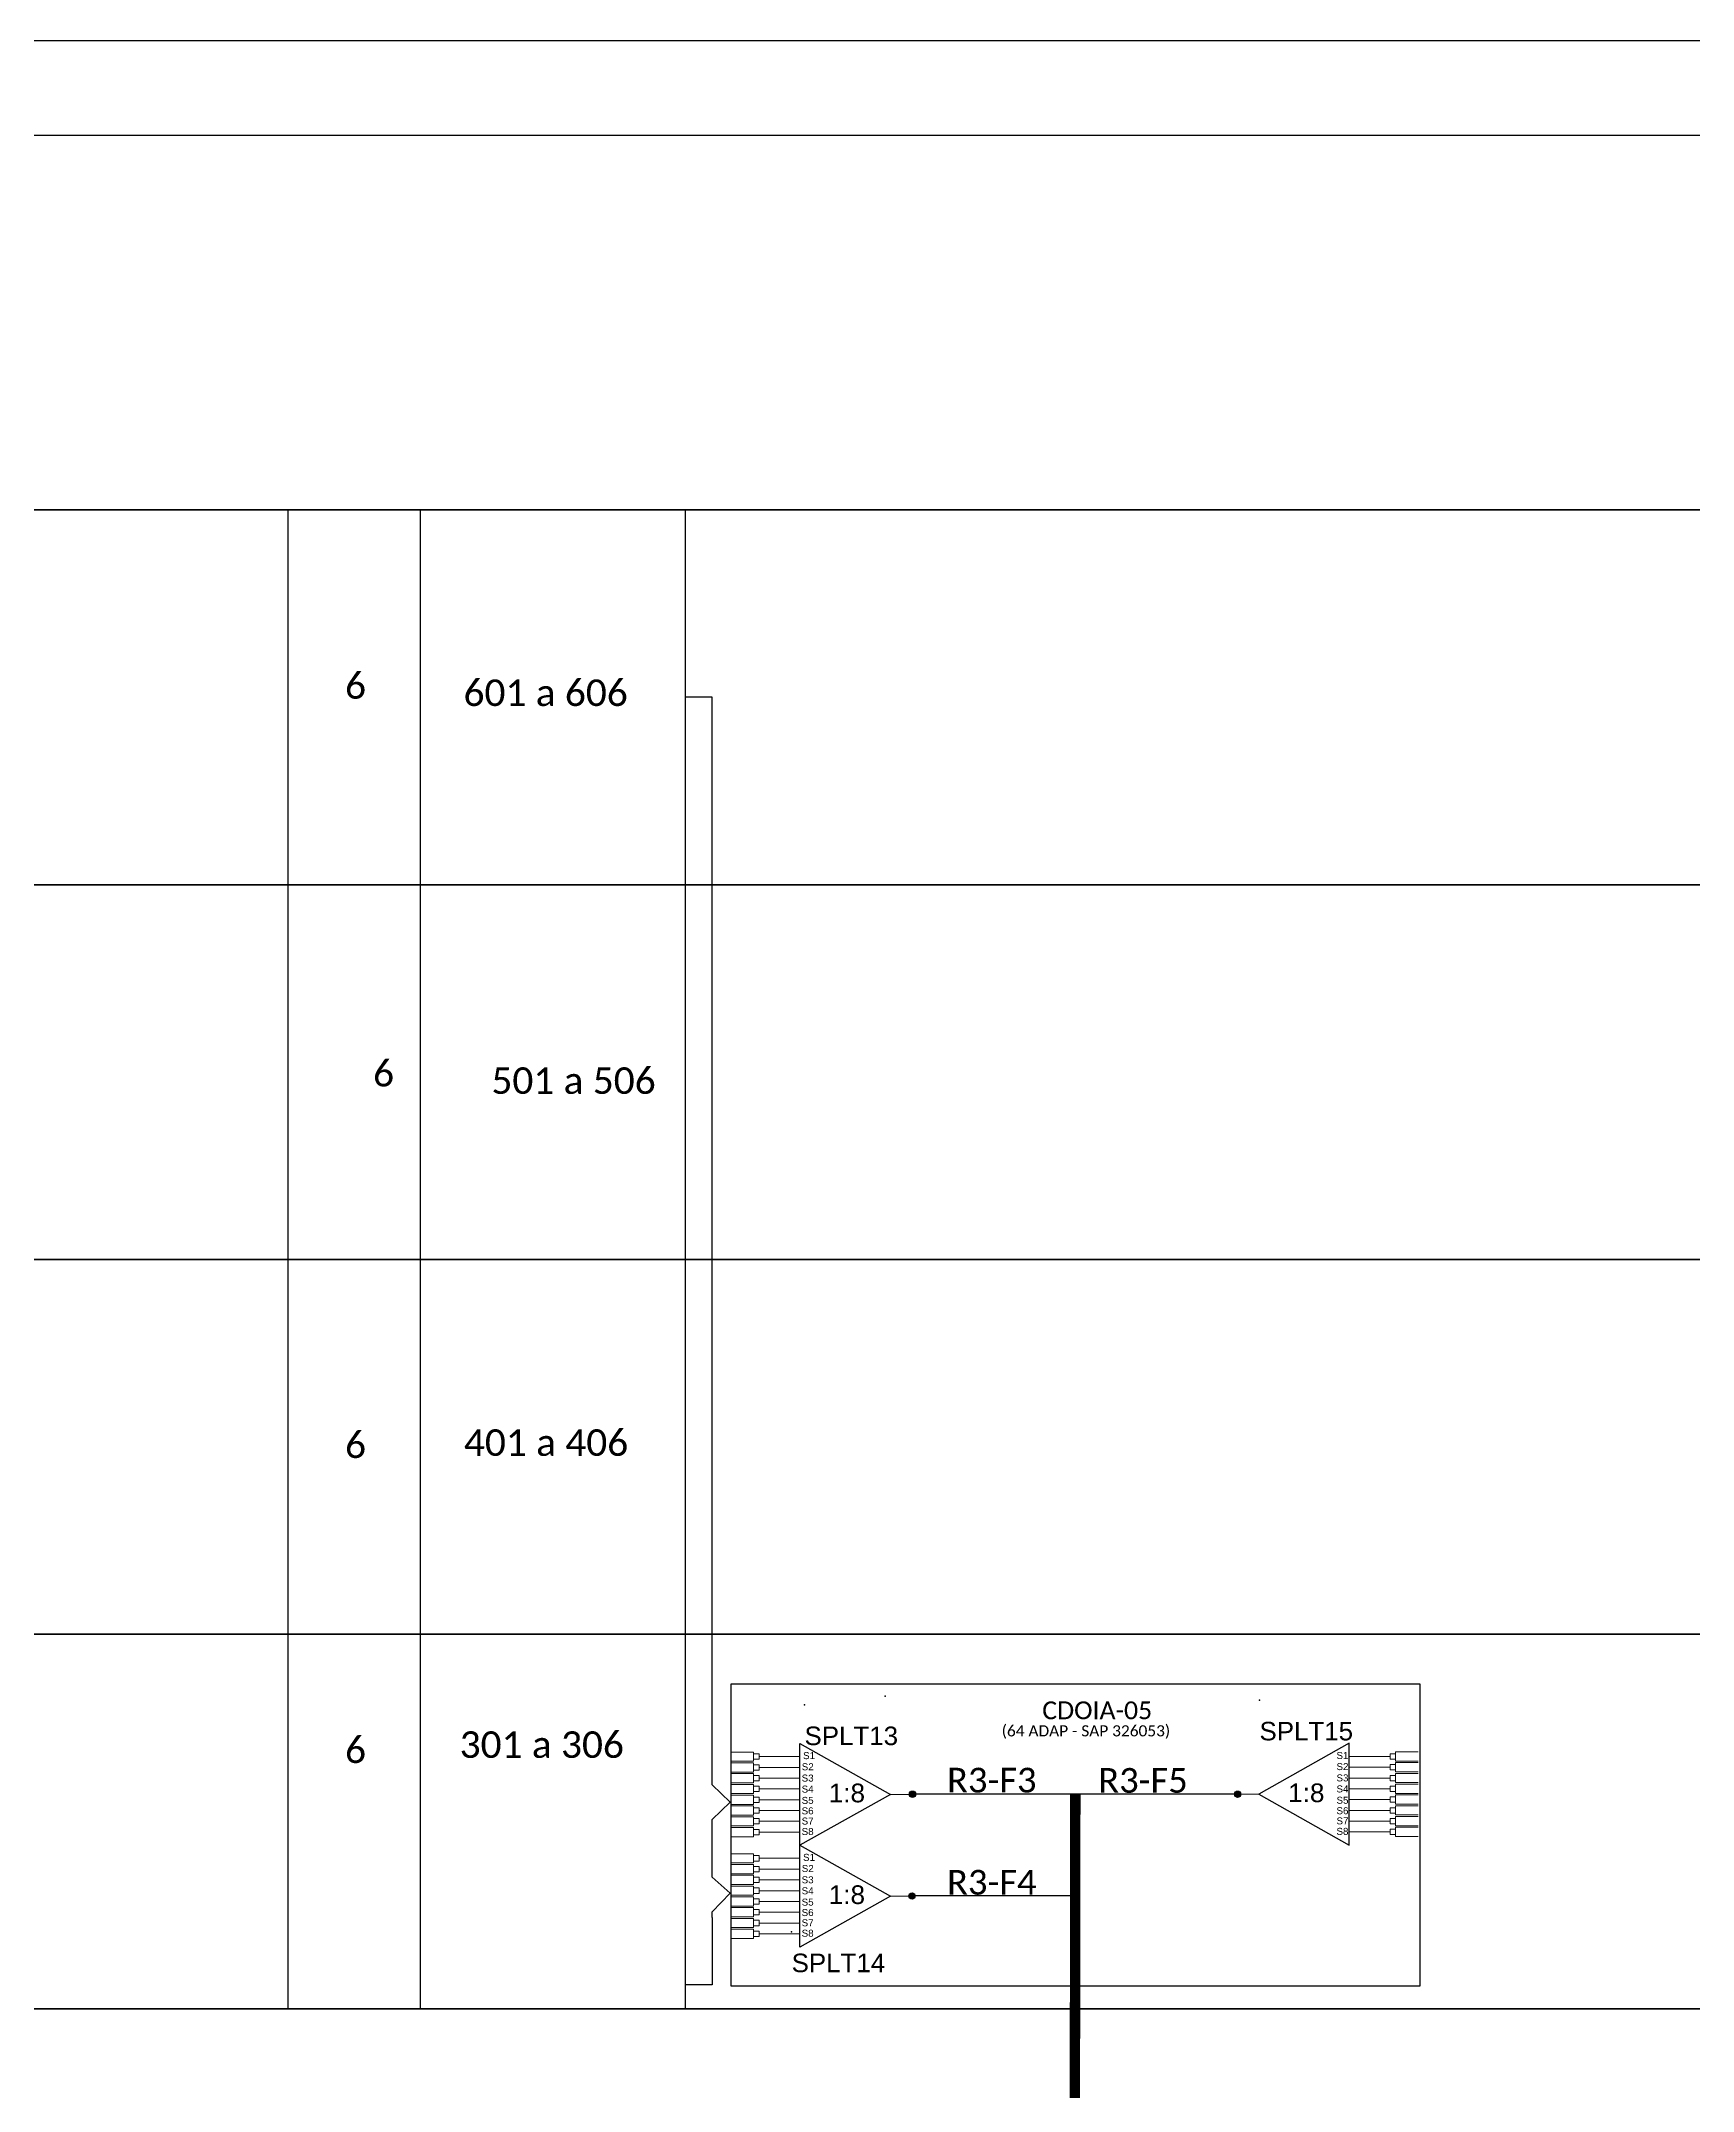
# Model space of a CAD drawing. Header units: metres. Extents: x -357 to 1409, y -312 to 282.
# Drawn here: x 253.1 to 368.5, y -157.8 to -14.5 of the extents above; entities that cross this region are included whole.
import ezdxf
from ezdxf.enums import TextEntityAlignment as Align

# ---------------------------------------------------------------- set-up
doc = ezdxf.new("R2010")
doc.units = ezdxf.units.M
doc.styles.add('ARIAL', font='arial.ttf')
doc.styles.add('WMF-Calibri0', font='calibri.ttf')

# ---------------------------------------------------------------- blocks, each defined once
blk = doc.blocks.new('A$C415C251F')
at = {"color": 3}
blk.add_point((0, 0), dxfattribs=at)
blk = doc.blocks.new('LEG_CDOIA8_C-SPLT_ESQ')
at = {"color": 3, "extrusion": (0, 0, -1), "xscale": -1, "zscale": -1}
blk.add_blockref('A$C415C251F', (0, 0), dxfattribs=at)
at = {"color": 1, "style": 'WMF-Calibri0', "flags": 4}
blk.add_attdef('CDO', (21.44, -2.61), '', height=2, dxfattribs=at)
blk.add_attdef('MODELO', text='', height=1.5, dxfattribs=at).set_placement((22.54, -4.54), align=Align.CENTER)
at = {"style": 'ARIAL', "flags": 4}
blk.add_attdef('SPLITAGEM', text='', height=1.5, dxfattribs=at).set_placement((18.61, -12.59), align=Align.CENTER)
blk = doc.blocks.new('SPLITTER_')
blk.add_point((0, 0))
at = {"style": 'ARIAL', "flags": 4}
blk.add_attdef('SPLT', (0, -3.26), '', height=1.5, dxfattribs=at)
blk = doc.blocks.new('SPLT_1-8_SC-APC_ESQ')
at = {"color": 1}
blk.add_lwpolyline([(7.37, -2.1), (17.04, -7.55), (7.37, -13), (7.37, -2.1)], dxfattribs=at)
at = {"color": 3, "lineweight": 0}
for points in [[(2.41, -3.02), (0, -3.02)], [(2.41, -4), (0, -4)], [(2.41, -4.17), (0, -4.17)], [(2.41, -3.02), (2.41, -4)], [(2.41, -4.17), (2.41, -5.16)], [(2.99, -3.51), (7.37, -3.51)], [(2.41, -5.16), (0, -5.16)], [(2.41, -5.32), (0, -5.32)], [(2.41, -6.31), (0, -6.31)], [(2.41, -6.48), (0, -6.48)], [(2.41, -5.32), (2.41, -6.31)], [(2.41, -6.48), (2.41, -7.46)], [(7.37, -4.66), (2.99, -4.66)], [(7.37, -5.82), (2.99, -5.82)], [(2.41, -7.46), (0, -7.46)], [(2.41, -7.63), (0, -7.63)], [(2.41, -8.62), (0, -8.62)], [(2.41, -7.63), (2.41, -8.62)], [(7.37, -6.97), (2.99, -6.97)], [(7.37, -8.12), (2.99, -8.12)], [(2.41, -8.78), (0, -8.78)], [(2.41, -9.77), (0, -9.77)], [(2.41, -9.94), (0, -9.94)], [(2.41, -10.92), (0, -10.92)], [(2.41, -8.78), (2.41, -9.77)], [(2.41, -9.94), (2.41, -10.92)], [(7.37, -9.28), (2.99, -9.28)], [(7.37, -10.43), (2.99, -10.43)], [(2.41, -11.09), (0, -11.09)], [(2.41, -12.08), (0, -12.08)], [(2.41, -11.09), (2.41, -12.08)], [(7.37, -11.58), (2.99, -11.58)]]:
    blk.add_lwpolyline(points, dxfattribs=at)
for points in [[(2.99, -3.22), (2.41, -3.22), (2.41, -3.8), (2.99, -3.8)], [(2.99, -4.38), (2.41, -4.38), (2.41, -4.95), (2.99, -4.95)], [(2.99, -5.53), (2.41, -5.53), (2.41, -6.1), (2.99, -6.1)], [(2.99, -6.68), (2.41, -6.68), (2.41, -7.26), (2.99, -7.26)], [(2.99, -7.84), (2.41, -7.84), (2.41, -8.41), (2.99, -8.41)], [(2.99, -8.99), (2.41, -8.99), (2.41, -9.56), (2.99, -9.56)], [(2.99, -10.14), (2.41, -10.14), (2.41, -10.72), (2.99, -10.72)], [(2.99, -11.3), (2.41, -11.3), (2.41, -11.87), (2.99, -11.87)]]:
    blk.add_lwpolyline(points, close=True, dxfattribs=at)
at = {"color": 1, "lineweight": 0}
blk.add_lwpolyline([(17.04, -7.55), (19.26, -7.55)], dxfattribs=at)
at = {"color": 1, "style": 'ARIAL'}
for s, height, p in [('S2', 0.75, (7.56, -4.97)), ('S1', 0.75, (7.7, -3.78)), ('S3', 0.75, (7.55, -6.18)), ('1:8', 2, (10.45, -8.4)), ('S5', 0.75, (7.55, -8.57)), ('S4', 0.75, (7.55, -7.36)), ('S6', 0.75, (7.55, -9.69)), ('S7', 0.75, (7.55, -10.78)), ('S8', 0.75, (7.55, -11.9))]:
    blk.add_text(s, height=height, dxfattribs=at).set_placement(p)
blk = doc.blocks.new('SPLT_1-8_SC-APC')
at = {"color": 1}
blk.add_lwpolyline([(-7.37, -2.1), (-17.04, -7.55), (-7.37, -13), (-7.37, -2.1)], dxfattribs=at)
at = {"color": 3, "lineweight": 0}
for points in [[(-2.99, -3.51), (-7.37, -3.51)], [(-2.41, -3.02), (-2.41, -4)], [(-2.41, -3.02), (0, -3.02)], [(-2.41, -4), (0, -4)], [(-2.41, -4.17), (-2.41, -5.16)], [(-2.41, -4.17), (0, -4.17)], [(-7.37, -4.66), (-2.99, -4.66)], [(-7.37, -5.82), (-2.99, -5.82)], [(-2.41, -5.16), (0, -5.16)], [(-2.41, -5.32), (-2.41, -6.31)], [(-2.41, -5.32), (0, -5.32)], [(-2.41, -6.31), (0, -6.31)], [(-2.41, -6.48), (-2.41, -7.46)], [(-2.41, -6.48), (0, -6.48)], [(-7.37, -6.97), (-2.99, -6.97)], [(-7.37, -8.12), (-2.99, -8.12)], [(-2.41, -7.46), (0, -7.46)], [(-2.41, -7.63), (-2.41, -8.62)], [(-2.41, -7.63), (0, -7.63)], [(-2.41, -8.62), (0, -8.62)], [(-7.37, -9.28), (-2.99, -9.28)], [(-7.37, -10.43), (-2.99, -10.43)], [(-2.41, -8.78), (-2.41, -9.77)], [(-2.41, -8.78), (0, -8.78)], [(-2.41, -9.77), (0, -9.77)], [(-2.41, -9.94), (-2.41, -10.92)], [(-2.41, -9.94), (0, -9.94)], [(-2.41, -10.92), (0, -10.92)], [(-7.37, -11.58), (-2.99, -11.58)], [(-2.41, -11.09), (-2.41, -12.08)], [(-2.41, -11.09), (0, -11.09)], [(-2.41, -12.08), (0, -12.08)]]:
    blk.add_lwpolyline(points, dxfattribs=at)
for points in [[(-2.99, -3.22), (-2.41, -3.22), (-2.41, -3.8), (-2.99, -3.8)], [(-2.99, -4.38), (-2.41, -4.38), (-2.41, -4.95), (-2.99, -4.95)], [(-2.99, -5.53), (-2.41, -5.53), (-2.41, -6.1), (-2.99, -6.1)], [(-2.99, -6.68), (-2.41, -6.68), (-2.41, -7.26), (-2.99, -7.26)], [(-2.99, -7.84), (-2.41, -7.84), (-2.41, -8.41), (-2.99, -8.41)], [(-2.99, -8.99), (-2.41, -8.99), (-2.41, -9.56), (-2.99, -9.56)], [(-2.99, -10.14), (-2.41, -10.14), (-2.41, -10.72), (-2.99, -10.72)], [(-2.99, -11.3), (-2.41, -11.3), (-2.41, -11.87), (-2.99, -11.87)]]:
    blk.add_lwpolyline(points, close=True, dxfattribs=at)
at = {"color": 1, "lineweight": 0}
blk.add_lwpolyline([(-17.04, -7.55), (-19.26, -7.55)], dxfattribs=at)
at = {"color": 1, "style": 'ARIAL'}
for s, height, p in [('S1', 0.75, (-8.74, -3.78)), ('S2', 0.75, (-8.74, -4.97)), ('1:8', 2, (-13.91, -8.4)), ('S3', 0.75, (-8.74, -6.18)), ('S4', 0.75, (-8.74, -7.36)), ('S5', 0.75, (-8.74, -8.57)), ('S6', 0.75, (-8.74, -9.69)), ('S7', 0.75, (-8.74, -10.78)), ('S8', 0.75, (-8.74, -11.9))]:
    blk.add_text(s, height=height, dxfattribs=at).set_placement(p)

msp = doc.modelspace()

# ---------------------------------------------------------------- hatches: boundary and pattern name
h = msp.add_hatch(color=3)
h.dxf.hatch_style = 1
edge = h.paths.add_edge_path()
edge.add_arc((313.99, -137.06), 0.221, 0, 360)
h = msp.add_hatch(color=3)
h.dxf.hatch_style = 1
edge = h.paths.add_edge_path()
edge.add_arc((336.71, -137.06), 0.221, 0, 360)
h = msp.add_hatch(color=3)
h.dxf.hatch_style = 1
edge = h.paths.add_edge_path()
edge.add_arc((313.96, -144.17), 0.221, 0, 360)

# ---------------------------------------------------------------- linework, layer by layer
for p, q in [((48.41, -21.1), (427.68, -21.1)), ((427.68, -47.29), (48.41, -47.29))]:
    msp.add_line(p, q)
for points in [[(20.64, -21.1), (455.46, -21.1), (455.46, -14.52), (20.64, -14.52), (20.64, -14.52), (20.64, -17.81)], [(270.34, -47.29), (270.34, -152.07)], [(279.59, -47.29), (279.59, -152.07)], [(298.11, -47.29), (298.11, -152.07)], [(298.11, -60.39), (298.11, -152.07)]]:
    msp.add_lwpolyline(points)
for points in [[(48.41, -47.29), (427.68, -47.29), (427.68, -73.49), (48.41, -73.49)], [(48.41, -73.49), (427.68, -73.49), (427.68, -99.68), (48.41, -99.68)], [(48.41, -99.68), (427.68, -99.68), (427.68, -125.88), (48.41, -125.88)], [(48.41, -125.88), (427.68, -125.88), (427.68, -152.07), (48.41, -152.07)], [(48.41, -152.07), (427.68, -152.07), (427.68, -178.27), (48.41, -178.27)]]:
    msp.add_lwpolyline(points, close=True)
at = {"color": 3}
for points in [[(299.98, -136.4), (299.98, -60.39), (298.11, -60.39)], [(299.98, -142.87), (299.98, -138.82), (301.24, -137.61), (299.98, -136.4), (299.98, -136.4)], [(299.98, -145.68), (299.98, -145.28), (301.24, -143.97), (299.98, -142.87), (299.98, -142.87)], [(299.98, -145.68), (299.98, -150.39), (298.11, -150.39)]]:
    msp.add_lwpolyline(points, dxfattribs=at)
at = {"color": 1}
for points in [[(344.35, -150.48), (301.31, -150.48), (301.31, -129.34), (344.35, -129.34)], [(344.35, -129.34), (349.44, -129.34), (349.44, -150.48), (344.35, -150.48)]]:
    msp.add_lwpolyline(points, dxfattribs=at)
at = {"color": 94}
for points in [[(325.37, -137.06), (313.99, -137.06)], [(336.71, -137.06), (325.33, -137.06)], [(325.33, -144.17), (313.96, -144.17)]]:
    msp.add_lwpolyline(points, dxfattribs=at)
at = {"color": 94, "const_width": 0.726}
msp.add_lwpolyline([(398.17, -189), (398.17, -163.92), (325.33, -163.92), (325.37, -137.06)], dxfattribs=at)
at = {"color": 3}
for centre in [(313.99, -137.06), (336.71, -137.06), (313.96, -144.17)]:
    msp.add_circle(centre, 0.221, dxfattribs=at)

# ---------------------------------------------------------------- block references
ref = msp.add_blockref('LEG_CDOIA8_C-SPLT_ESQ', (312.09, -130.2), dxfattribs=dict(at, xscale=0.6220800000001415, yscale=0.6220800000001415, zscale=0.6220800000001415))
ref.add_attrib('CDO', 'CDOIA-05', (323.06, -131.82), dxfattribs={"color": 1, "height": 1.244, "style": 'WMF-Calibri0'})
ref.add_attrib('MODELO', '(64 ADAP - SAP 326053)', dxfattribs={"color": 1, "height": 0.7776, "style": 'WMF-Calibri0'}).set_placement((326.11, -133.02), align=Align.CENTER)
ref = msp.add_blockref('SPLITTER_', (306.44, -130.81), dxfattribs=dict(xscale=0.8640000000001964, yscale=0.8640000000001964, zscale=0.8640000000001964))
ref.add_attrib('SPLT', 'SPLT13', (306.44, -133.63), dxfattribs={"height": 1.296, "style": 'ARIAL'})
ref = msp.add_blockref('SPLITTER_', (338.24, -130.48), dxfattribs=dict(xscale=0.8640000000001964, yscale=0.8640000000001964, zscale=0.8640000000001964))
ref.add_attrib('SPLT', 'SPLT15', (338.24, -133.3), dxfattribs={"height": 1.296, "style": 'ARIAL'})
at = {"xscale": 0.6531839999997474, "yscale": 0.6531839999997474, "zscale": 0.6531839999997474}
for p in [(301.31, -132.14), (301.31, -139.25)]:
    msp.add_blockref('SPLT_1-8_SC-APC_ESQ', p, dxfattribs=at)
at = {"color": 3, "xscale": 0.6531839999997574, "yscale": 0.6531839999997574, "zscale": 0.6531839999997574}
msp.add_blockref('SPLT_1-8_SC-APC', (349.33, -132.13), dxfattribs=at)
ref = msp.add_blockref('SPLITTER_', (305.54, -146.68), dxfattribs=dict(xscale=0.8640000000001964, yscale=0.8640000000001964, zscale=0.8640000000001964))
ref.add_attrib('SPLT', 'SPLT14', (305.54, -149.5), dxfattribs={"height": 1.296, "style": 'ARIAL'})

# ---------------------------------------------------------------- texts
at = {"style": 'WMF-Calibri0'}
for s, height, p in [('6', 1.85, (274.33, -60.49)), ('601 a 606', 1.854, (282.61, -61)), ('6', 1.85, (276.29, -87.59)), ('501 a 506', 1.854, (284.56, -88.11)), ('6', 1.85, (274.33, -113.56)), ('401 a 406', 1.854, (282.64, -113.41)), ('6', 1.85, (274.33, -134.88)), ('301 a 306', 1.854, (282.34, -134.52))]:
    msp.add_text(s, height=height, dxfattribs=at).set_placement(p)
at = {"color": 94, "style": 'WMF-Calibri0'}
for s, p in [('R3-F3', (316.4, -136.94)), ('R3-F5', (326.97, -136.96)), ('R3-F4', (316.4, -144.08))]:
    msp.add_text(s, height=1.728, dxfattribs=at).set_placement(p)

doc.saveas('drawing.dxf')
